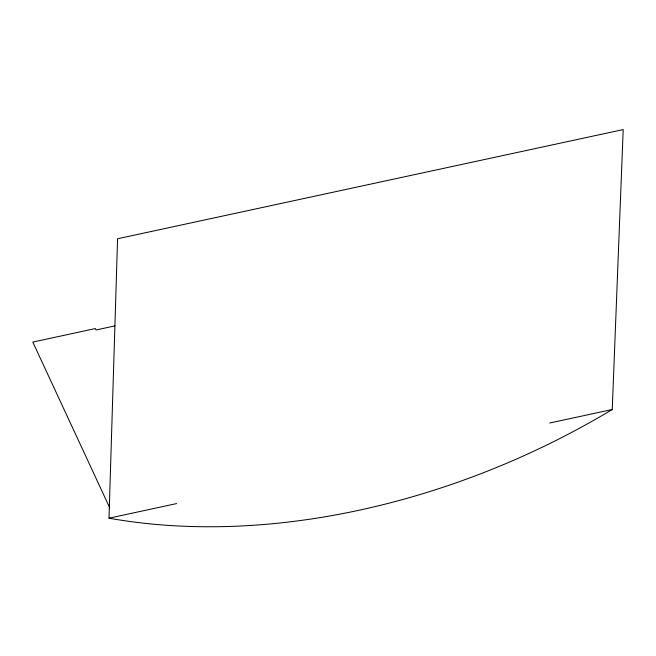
<?xml version="1.0" encoding="UTF-8"?>
<svg xmlns="http://www.w3.org/2000/svg" width="656" height="656" viewBox="0 0 656 656"><rect width="100%" height="100%" fill="white"/><g stroke="black" fill="none" stroke-linecap="round" stroke-linejoin="round"><path stroke-width="0.98" d="M109.003 518.183L117.572 238.759L623.2 129.576L612.245 409.508A570.564 382.522 -24.9 0 1 109.003 518.183L176.612 503.578M115.03 325.868L96.03 329.968L95.374 328.566L32.8 342.079L109.741 507.834M549.662 423.022L612.245 409.508"/></g></svg>
